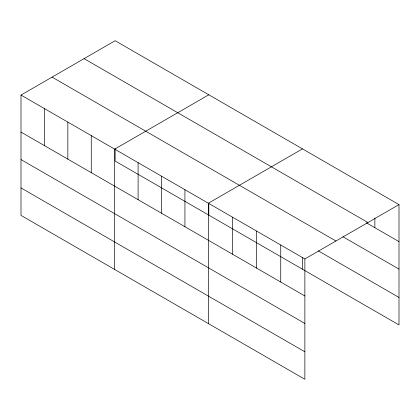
<?xml version="1.0" encoding="UTF-8"?>
<svg xmlns="http://www.w3.org/2000/svg" width="420" height="420" viewBox="0 0 420 420"><rect width="100%" height="100%" fill="white"/><g stroke="black" fill="none" stroke-linecap="round" stroke-linejoin="round"><path stroke-width="0.63" d="M21 95.062L304.868 258.946L304.868 379.286L21 215.397L21 95.062L115.133 40.714L399 204.603L399 324.938L115.133 161.054L115.133 148.617M208.808 94.794L114.676 149.142L114.676 269.483M302.484 148.88L208.352 203.228L208.352 323.568M304.868 258.946L399 204.603M84.068 58.648L367.936 222.537M366.455 222.841L399 241.631M342.888 236.728L399 269.125M52.064 77.123L335.932 241.012M318.197 250.798L399 297.449M21 132.09L304.868 295.979M21 159.584L304.868 323.474M21 187.908L304.868 351.797M374.871 217.959L374.871 227.703M302.484 257.439L302.484 269.22M280.739 245.018L280.739 282.051M256.609 231.089L256.609 268.118M232.481 217.156L232.481 254.189M208.808 203.353L208.808 215.135M184.931 189.703L184.931 226.737M161.516 176.185L161.516 213.218M138.096 162.661L138.096 199.694M91.255 135.623L91.255 172.652M67.841 122.099L67.841 159.133M44.42 108.581L44.42 145.614"/></g></svg>
